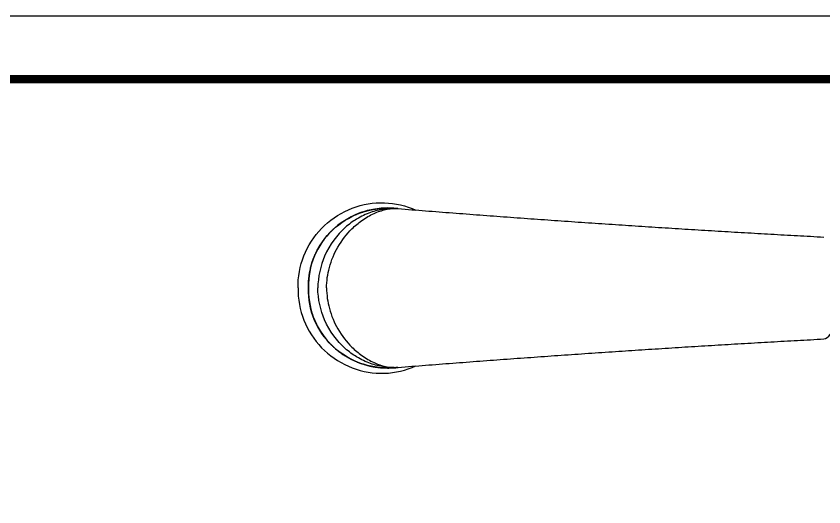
# Model space of a CAD drawing. Extents: x 0 to 1128, y 0 to 827.
# Drawn here: x 387.1 to 632.9, y 677.4 to 826.8 of the extents above; entities that cross this region are included whole.
import ezdxf

# ---------------------------------------------------------------- set-up
doc = ezdxf.new("R2010")
doc.units = 0
doc.header["$LTSCALE"] = 10
doc.header["$MEASUREMENT"] = 0
doc.layers.get('0').update_dxf_attribs({"linetype": 'CONTINUOUS'})
doc.layers.add('1', color=7, linetype='CONTINUOUS')

msp = doc.modelspace()

# ---------------------------------------------------------------- linework, layer by layer
at = {"ltscale": 0.5}
msp.add_lwpolyline([(0, 0), (1128.4, 0), (1128.4, 826.8), (0, 826.8)], close=True, dxfattribs=at)
at = {"color": 5, "linetype": 'ByBlock', "lineweight": 200, "const_width": 2.6}
msp.add_lwpolyline([(18.14, 35.4), (1110.14, 35.4), (1110.14, 807.6), (18.14, 807.6)], close=True, dxfattribs=at)
at = {"layer": '1', "color": 7, "linetype": 'Continuous'}
for points, knots in [([(472.87, 744.03), (472.86, 744.43), (472.87, 744.84), (473, 748.61), (473.78, 751.93), (476.53, 758.01), (478.52, 760.79), (483.36, 765.35), (486.27, 767.16), (492.48, 769.52), (495.84, 770.08), (502.45, 769.87), (505.7, 769.12), (508.72, 767.77)], [0.4447407, 0.4447407, 0.4447407, 0.4447407, 0.4573239, 0.4573239, 0.5607498, 0.5607498, 0.6641758, 0.6641758, 0.7676018, 0.7676018, 0.8710278, 0.8710278, 0.9729799, 0.9729799, 0.9729799, 0.9729799]), ([(503.25, 768.21), (501.55, 768.41), (499.86, 768.44), (498.18, 768.3), (497.34, 768.23), (494.95, 767.91), (489.62, 766.39), (482.78, 762.04), (477.22, 753.92), (475.97, 747.36), (476.04, 744.08), (476.04, 744.03)], [-0.1095639, -0.1095639, -0.1095639, -0.1095639, 0, 0, 0, 0.0553966, 0.1576287, 0.3605939, 0.5657786, 0.7682971, 0.7715465, 0.7715465, 0.7715465, 0.7715465]), ([(476.05, 744.03), (476.05, 744.2), (476, 747.58), (477.37, 754.21), (482.99, 762.21), (489.83, 766.46), (495.05, 767.91), (497.34, 768.22), (498.1, 768.28), (499.76, 768.43), (501.43, 768.41), (503.11, 768.22)], [0.229002, 0.229002, 0.229002, 0.229002, 0.2398479, 0.4415978, 0.6461689, 0.8488705, 0.9503197, 1, 1, 1, 1.1095474, 1.1095474, 1.1095474, 1.1095474]), ([(502.15, 768.28), (501.82, 768.27), (501.42, 768.26), (500.38, 768.2), (498.3, 767.98), (494.84, 767.13), (490.84, 765.25), (485.72, 761.51), (480.58, 754.78), (478.94, 747.4), (478.89, 744.03)], [0, 0, 0, 0, 0.015639, 0.0197262, 0.048287, 0.1127428, 0.1814954, 0.2414806, 0.3776199, 0.4927946, 0.4927946, 0.4927946, 0.4927946]), ([(481.55, 744.03), (481.58, 746.13), (482.21, 750.65), (484.93, 756.99), (488.59, 761.62), (492.44, 764.82), (495.92, 766.84), (498.98, 767.86), (501, 768.2), (501.96, 768.26), (502.27, 768.27), (502.32, 768.28), (502.33, 768.28)], [0.5036077, 0.5036077, 0.5036077, 0.5036077, 0.5756739, 0.6568783, 0.7491338, 0.8066737, 0.8739927, 0.9365656, 0.9683477, 0.9842388, 0.9866545, 0.9881297, 0.9881297, 0.9881297, 0.9881297]), ([(472.87, 744.03), (472.86, 743.62), (472.87, 743.21), (473, 739.44), (473.78, 736.12), (476.53, 730.04), (478.52, 727.26), (483.36, 722.7), (486.27, 720.89), (492.48, 718.53), (495.84, 717.97), (502.45, 718.18), (505.7, 718.93), (508.72, 720.28)], [0.4447407, 0.4447407, 0.4447407, 0.4447407, 0.4573239, 0.4573239, 0.5607498, 0.5607498, 0.6641758, 0.6641758, 0.7676018, 0.7676018, 0.8710278, 0.8710278, 0.9729799, 0.9729799, 0.9729799, 0.9729799]), ([(503.25, 719.84), (501.55, 719.64), (499.86, 719.61), (498.18, 719.75), (497.34, 719.82), (494.95, 720.14), (489.62, 721.66), (482.78, 726.01), (477.22, 734.13), (475.97, 740.69), (476.04, 743.97), (476.04, 744.03)], [-0.1095639, -0.1095639, -0.1095639, -0.1095639, 0, 0, 0, 0.0553966, 0.1576287, 0.3605939, 0.5657786, 0.7682971, 0.7715465, 0.7715465, 0.7715465, 0.7715465]), ([(476.05, 744.03), (476.05, 743.85), (476, 740.47), (477.37, 733.84), (482.99, 725.84), (489.83, 721.59), (495.05, 720.14), (497.34, 719.83), (498.1, 719.77), (499.76, 719.62), (501.43, 719.64), (503.11, 719.83)], [0.229002, 0.229002, 0.229002, 0.229002, 0.2398479, 0.4415978, 0.6461689, 0.8488705, 0.9503197, 1, 1, 1, 1.1095474, 1.1095474, 1.1095474, 1.1095474]), ([(502.15, 719.77), (501.82, 719.78), (501.42, 719.79), (500.38, 719.85), (498.3, 720.07), (494.84, 720.92), (490.84, 722.8), (485.72, 726.54), (480.58, 733.27), (478.94, 740.65), (478.89, 744.03)], [0, 0, 0, 0, 0.015639, 0.0197262, 0.048287, 0.1127428, 0.1814954, 0.2414806, 0.3776199, 0.4927946, 0.4927946, 0.4927946, 0.4927946]), ([(481.55, 744.03), (481.58, 741.92), (482.21, 737.4), (484.93, 731.06), (488.59, 726.43), (492.44, 723.23), (495.92, 721.21), (498.98, 720.19), (501, 719.85), (501.96, 719.79), (502.27, 719.78), (502.32, 719.77), (502.33, 719.77)], [0.5036077, 0.5036077, 0.5036077, 0.5036077, 0.5756739, 0.6568783, 0.7491338, 0.8066737, 0.8739927, 0.9365656, 0.9683477, 0.9842388, 0.9866545, 0.9881297, 0.9881297, 0.9881297, 0.9881297]), ([(632.82, 728.51), (632.84, 728.51), (632.86, 728.51), (633.54, 728.57), (634.2, 729.05), (635.41, 730.75), (635.95, 731.96), (637.31, 736.45), (637.81, 740.39), (637.81, 744.37)], [0, 0, 0, 0, 0.007198, 0.007198, 0.255398, 0.255398, 0.503599, 0.503599, 1, 1, 1, 1])]:
    msp.add_open_spline(points, degree=3, knots=knots, dxfattribs=at)
for points in [[(476.04, 744.03), (476.04, 744.2), (476.04, 744.37), (476.03, 747.85), (476.73, 751.16), (479.4, 757.17), (481.35, 759.86), (486.14, 764.23), (488.94, 765.89), (493.44, 767.49), (494.97, 767.87), (497.04, 768.18), (497.56, 768.24), (498.08, 768.29), (499.82, 768.44), (501.58, 768.41), (503.38, 768.2)], [(476.04, 744.03), (476.04, 743.85), (476.04, 743.68), (476.03, 740.2), (476.73, 736.89), (479.4, 730.88), (481.35, 728.19), (486.14, 723.82), (488.94, 722.16), (493.44, 720.56), (494.97, 720.18), (497.04, 719.87), (497.56, 719.81), (498.08, 719.76), (499.82, 719.61), (501.58, 719.64), (503.38, 719.85)]]:
    msp.add_rational_spline(points, [0.99962715121, 0.999627152054, 0.999627152476, 0.999627152476, 0.999627003148, 0.999626388013, 0.999625924663, 0.999624888433, 0.999624339506, 0.999623717381, 0.99962353348, 0.999623411176, 0.999623384213, 0.999623373505, 0.999623373505, 0.999623373505, 0.999623373505], degree=3, knots=[0.2309975, 0.2309975, 0.2309975, 0.2309975, 0.2418116, 0.2418116, 0.4486208, 0.4486208, 0.65543, 0.65543, 0.8622392, 0.8622392, 0.9656438, 0.9656438, 1, 1, 1, 1.114219, 1.114219, 1.114219, 1.114219], dxfattribs=at)
for points in [[(502.33, 768.28), (568.1, 763.01), (632.83, 759.54)], [(502.33, 719.77), (568.1, 725.04), (632.83, 728.51)]]:
    msp.add_open_spline(points, degree=2, dxfattribs=at)

doc.saveas('drawing.dxf')
